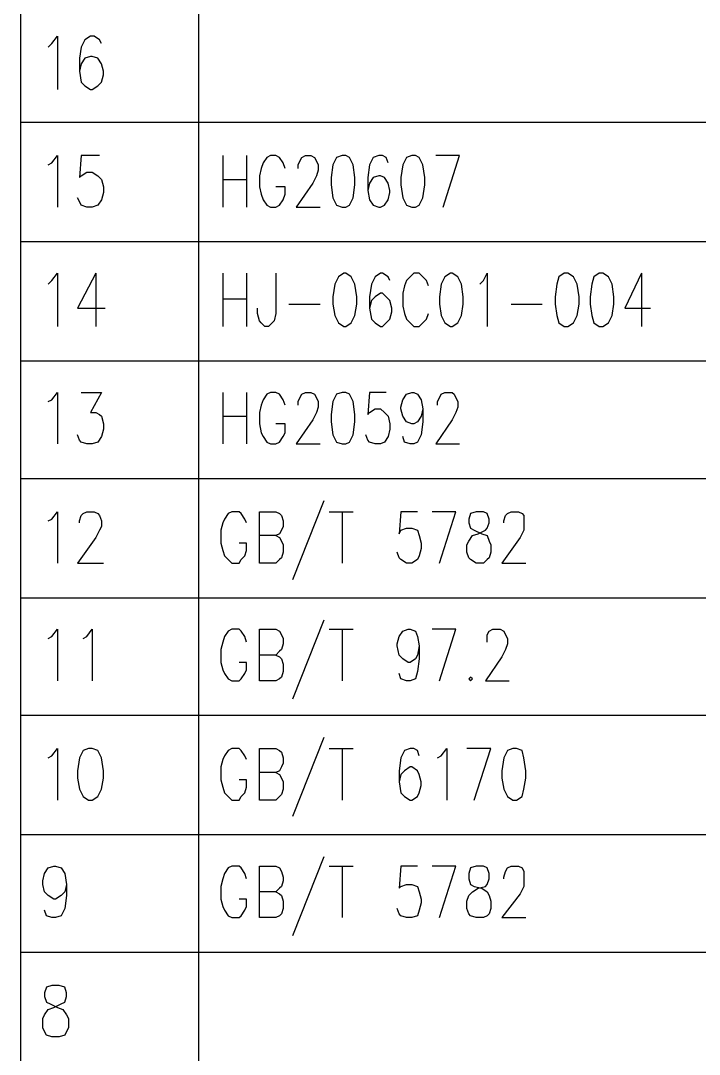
# Model space of a CAD drawing. Extents: x 13.06 to 16.25, y 9.33 to 13.85.
# Drawn here: x 15.2287 to 15.475, y 10.0463 to 10.4217 of the extents above; entities that cross this region are included whole.
import ezdxf

# ---------------------------------------------------------------- set-up
doc = ezdxf.new("R2010")
doc.units = 0
doc.header["$MEASUREMENT"] = 0
doc.linetypes.add('AUSGEZOGEN', pattern=[0])
doc.layers.get('0').update_dxf_attribs({"linetype": 'AUSGEZOGEN'})

msp = doc.modelspace()

# ---------------------------------------------------------------- linework, layer by layer
for points in [[(15.22867, 10.38467), (15.22867, 10.42733)], [(15.29333, 10.38467), (15.29333, 10.42733)], [(15.23867, 10.412), (15.24, 10.41333), (15.24, 10.41333), (15.242, 10.416), (15.242, 10.416), (15.242, 10.39667)], [(15.258, 10.41333), (15.25733, 10.41467), (15.25733, 10.41467), (15.25533, 10.416), (15.25533, 10.416), (15.254, 10.416), (15.254, 10.416), (15.252, 10.41467), (15.252, 10.41467), (15.25067, 10.412), (15.25067, 10.412), (15.25, 10.408), (15.25, 10.408), (15.25, 10.40333), (15.25, 10.40333), (15.25067, 10.39933), (15.25067, 10.39933), (15.252, 10.398), (15.252, 10.398), (15.254, 10.39667), (15.254, 10.39667), (15.25467, 10.39667), (15.25467, 10.39667), (15.25667, 10.398), (15.25667, 10.398), (15.258, 10.39933), (15.258, 10.39933), (15.25867, 10.402), (15.25867, 10.402), (15.25867, 10.40333), (15.25867, 10.40333), (15.258, 10.406), (15.258, 10.406), (15.25667, 10.408), (15.25667, 10.408), (15.25467, 10.40867), (15.25467, 10.40867), (15.254, 10.40867), (15.254, 10.40867), (15.252, 10.408), (15.252, 10.408), (15.25067, 10.406), (15.25067, 10.406), (15.25, 10.40333)], [(16.19667, 10.38467), (15.22867, 10.38467)], [(15.22867, 10.34133), (15.22867, 10.38467)], [(15.29333, 10.34133), (15.29333, 10.38467)], [(15.23867, 10.36933), (15.24, 10.37), (15.24, 10.37), (15.242, 10.37267), (15.242, 10.37267), (15.242, 10.354)], [(15.25733, 10.37267), (15.25067, 10.37267), (15.25067, 10.37267), (15.25, 10.36467), (15.25, 10.36467), (15.25067, 10.36533), (15.25067, 10.36533), (15.25267, 10.36667), (15.25267, 10.36667), (15.25467, 10.36667), (15.25467, 10.36667), (15.25667, 10.36533), (15.25667, 10.36533), (15.258, 10.364), (15.258, 10.364), (15.25867, 10.36133), (15.25867, 10.36133), (15.25867, 10.35933), (15.25867, 10.35933), (15.258, 10.35667), (15.258, 10.35667), (15.25667, 10.35467), (15.25667, 10.35467), (15.25467, 10.354), (15.25467, 10.354), (15.25267, 10.354), (15.25267, 10.354), (15.25067, 10.35467), (15.25067, 10.35467), (15.25, 10.356), (15.25, 10.356), (15.24933, 10.35733)], [(15.302, 10.37267), (15.302, 10.354)], [(15.31067, 10.37267), (15.31067, 10.354)], [(15.32467, 10.368), (15.324, 10.37), (15.324, 10.37), (15.32267, 10.372), (15.32267, 10.372), (15.32133, 10.37267), (15.32133, 10.37267), (15.31933, 10.37267), (15.31933, 10.37267), (15.318, 10.372), (15.318, 10.372), (15.31667, 10.37), (15.31667, 10.37), (15.316, 10.368), (15.316, 10.368), (15.31533, 10.36533), (15.31533, 10.36533), (15.31533, 10.36133), (15.31533, 10.36133), (15.316, 10.35867), (15.316, 10.35867), (15.31667, 10.35667), (15.31667, 10.35667), (15.318, 10.35467), (15.318, 10.35467), (15.31933, 10.354), (15.31933, 10.354), (15.32133, 10.354), (15.32133, 10.354), (15.32267, 10.35467), (15.32267, 10.35467), (15.324, 10.35667), (15.324, 10.35667), (15.32467, 10.35867), (15.32467, 10.35867), (15.32467, 10.36133), (15.32467, 10.36133), (15.32133, 10.36133)], [(15.32933, 10.368), (15.32933, 10.36933), (15.32933, 10.36933), (15.33, 10.37067), (15.33, 10.37067), (15.33067, 10.372), (15.33067, 10.372), (15.332, 10.37267), (15.332, 10.37267), (15.334, 10.37267), (15.334, 10.37267), (15.33533, 10.372), (15.33533, 10.372), (15.336, 10.37067), (15.336, 10.37067), (15.33667, 10.36933), (15.33667, 10.36933), (15.33667, 10.36733), (15.33667, 10.36733), (15.336, 10.36533), (15.336, 10.36533), (15.33467, 10.36267), (15.33467, 10.36267), (15.32867, 10.354), (15.32867, 10.354), (15.33733, 10.354)], [(15.34533, 10.37267), (15.34333, 10.372), (15.34333, 10.372), (15.342, 10.36933), (15.342, 10.36933), (15.34133, 10.36467), (15.34133, 10.36467), (15.34133, 10.362), (15.34133, 10.362), (15.342, 10.35733), (15.342, 10.35733), (15.34333, 10.35467), (15.34333, 10.35467), (15.34533, 10.354), (15.34533, 10.354), (15.34667, 10.354), (15.34667, 10.354), (15.348, 10.35467), (15.348, 10.35467), (15.34933, 10.35733), (15.34933, 10.35733), (15.35, 10.362), (15.35, 10.362), (15.35, 10.36467), (15.35, 10.36467), (15.34933, 10.36933), (15.34933, 10.36933), (15.348, 10.372), (15.348, 10.372), (15.34667, 10.37267), (15.34667, 10.37267), (15.34533, 10.37267), (15.34533, 10.37267)], [(15.362, 10.37), (15.36133, 10.372), (15.36133, 10.372), (15.36, 10.37267), (15.36, 10.37267), (15.35867, 10.37267), (15.35867, 10.37267), (15.35667, 10.372), (15.35667, 10.372), (15.35533, 10.36933), (15.35533, 10.36933), (15.35467, 10.36467), (15.35467, 10.36467), (15.35467, 10.36), (15.35467, 10.36), (15.35533, 10.35667), (15.35533, 10.35667), (15.35667, 10.35467), (15.35667, 10.35467), (15.35867, 10.354), (15.35867, 10.354), (15.35933, 10.354), (15.35933, 10.354), (15.36067, 10.35467), (15.36067, 10.35467), (15.362, 10.35667), (15.362, 10.35667), (15.36267, 10.35933), (15.36267, 10.35933), (15.36267, 10.36), (15.36267, 10.36), (15.362, 10.36267), (15.362, 10.36267), (15.36067, 10.36467), (15.36067, 10.36467), (15.35933, 10.36533), (15.35933, 10.36533), (15.35867, 10.36533), (15.35867, 10.36533), (15.35667, 10.36467), (15.35667, 10.36467), (15.35533, 10.36267), (15.35533, 10.36267), (15.35467, 10.36)], [(15.37067, 10.37267), (15.36867, 10.372), (15.36867, 10.372), (15.36733, 10.36933), (15.36733, 10.36933), (15.36667, 10.36467), (15.36667, 10.36467), (15.36667, 10.362), (15.36667, 10.362), (15.36733, 10.35733), (15.36733, 10.35733), (15.36867, 10.35467), (15.36867, 10.35467), (15.37067, 10.354), (15.37067, 10.354), (15.372, 10.354), (15.372, 10.354), (15.37333, 10.35467), (15.37333, 10.35467), (15.37467, 10.35733), (15.37467, 10.35733), (15.37533, 10.362), (15.37533, 10.362), (15.37533, 10.36467), (15.37533, 10.36467), (15.37467, 10.36933), (15.37467, 10.36933), (15.37333, 10.372), (15.37333, 10.372), (15.372, 10.37267), (15.372, 10.37267), (15.37067, 10.37267), (15.37067, 10.37267)], [(15.382, 10.354), (15.388, 10.37267), (15.388, 10.37267), (15.37933, 10.37267)], [(15.302, 10.364), (15.31067, 10.364)], [(16.19667, 10.34133), (15.22867, 10.34133)], [(15.22867, 10.298), (15.22867, 10.34133)], [(15.29333, 10.298), (15.29333, 10.34133)], [(15.23867, 10.326), (15.24, 10.32733), (15.24, 10.32733), (15.242, 10.33), (15.242, 10.33), (15.242, 10.31067)], [(15.256, 10.33), (15.24933, 10.31733), (15.24933, 10.31733), (15.25933, 10.31733)], [(15.256, 10.33), (15.256, 10.31067)], [(15.302, 10.33), (15.302, 10.31067)], [(15.31067, 10.33), (15.31067, 10.31067)], [(15.32133, 10.33), (15.32133, 10.31533), (15.32133, 10.31533), (15.32067, 10.31267), (15.32067, 10.31267), (15.32, 10.312), (15.32, 10.312), (15.31867, 10.31067), (15.31867, 10.31067), (15.31733, 10.31067), (15.31733, 10.31067), (15.316, 10.312), (15.316, 10.312), (15.31533, 10.31267), (15.31533, 10.31267), (15.31467, 10.31533), (15.31467, 10.31533), (15.31467, 10.31733)], [(15.346, 10.33), (15.344, 10.32867), (15.344, 10.32867), (15.34267, 10.326), (15.34267, 10.326), (15.342, 10.32133), (15.342, 10.32133), (15.342, 10.31867), (15.342, 10.31867), (15.34267, 10.31467), (15.34267, 10.31467), (15.344, 10.312), (15.344, 10.312), (15.346, 10.31067), (15.346, 10.31067), (15.34667, 10.31067), (15.34667, 10.31067), (15.34867, 10.312), (15.34867, 10.312), (15.35, 10.31467), (15.35, 10.31467), (15.35067, 10.31867), (15.35067, 10.31867), (15.35067, 10.32133), (15.35067, 10.32133), (15.35, 10.326), (15.35, 10.326), (15.34867, 10.32867), (15.34867, 10.32867), (15.34667, 10.33), (15.34667, 10.33), (15.346, 10.33), (15.346, 10.33)], [(15.36267, 10.32733), (15.362, 10.32867), (15.362, 10.32867), (15.36, 10.33), (15.36, 10.33), (15.35933, 10.33), (15.35933, 10.33), (15.35733, 10.32867), (15.35733, 10.32867), (15.356, 10.326), (15.356, 10.326), (15.35533, 10.32133), (15.35533, 10.32133), (15.35533, 10.31733), (15.35533, 10.31733), (15.356, 10.31333), (15.356, 10.31333), (15.35733, 10.312), (15.35733, 10.312), (15.35933, 10.31067), (15.35933, 10.31067), (15.36, 10.31067), (15.36, 10.31067), (15.36133, 10.312), (15.36133, 10.312), (15.36267, 10.31333), (15.36267, 10.31333), (15.36333, 10.316), (15.36333, 10.316), (15.36333, 10.31733), (15.36333, 10.31733), (15.36267, 10.32), (15.36267, 10.32), (15.36133, 10.32133), (15.36133, 10.32133), (15.36, 10.32267), (15.36, 10.32267), (15.35933, 10.32267), (15.35933, 10.32267), (15.35733, 10.32133), (15.35733, 10.32133), (15.356, 10.32), (15.356, 10.32), (15.35533, 10.31733)], [(15.37667, 10.32533), (15.376, 10.32733), (15.376, 10.32733), (15.37467, 10.32867), (15.37467, 10.32867), (15.37333, 10.33), (15.37333, 10.33), (15.37133, 10.33), (15.37133, 10.33), (15.37, 10.32867), (15.37, 10.32867), (15.36867, 10.32733), (15.36867, 10.32733), (15.368, 10.32533), (15.368, 10.32533), (15.36733, 10.32267), (15.36733, 10.32267), (15.36733, 10.318), (15.36733, 10.318), (15.368, 10.31533), (15.368, 10.31533), (15.36867, 10.31333), (15.36867, 10.31333), (15.37, 10.312), (15.37, 10.312), (15.37133, 10.31067), (15.37133, 10.31067), (15.37333, 10.31067), (15.37333, 10.31067), (15.37467, 10.312), (15.37467, 10.312), (15.376, 10.31333), (15.376, 10.31333), (15.37667, 10.31533)], [(15.38467, 10.33), (15.38267, 10.32867), (15.38267, 10.32867), (15.38133, 10.326), (15.38133, 10.326), (15.38067, 10.32133), (15.38067, 10.32133), (15.38067, 10.31867), (15.38067, 10.31867), (15.38133, 10.31467), (15.38133, 10.31467), (15.38267, 10.312), (15.38267, 10.312), (15.38467, 10.31067), (15.38467, 10.31067), (15.38533, 10.31067), (15.38533, 10.31067), (15.38733, 10.312), (15.38733, 10.312), (15.38867, 10.31467), (15.38867, 10.31467), (15.38933, 10.31867), (15.38933, 10.31867), (15.38933, 10.32133), (15.38933, 10.32133), (15.38867, 10.326), (15.38867, 10.326), (15.38733, 10.32867), (15.38733, 10.32867), (15.38533, 10.33), (15.38533, 10.33), (15.38467, 10.33), (15.38467, 10.33)], [(15.39533, 10.326), (15.39667, 10.32733), (15.39667, 10.32733), (15.398, 10.33), (15.398, 10.33), (15.398, 10.31067)], [(15.426, 10.33), (15.424, 10.32867), (15.424, 10.32867), (15.42333, 10.326), (15.42333, 10.326), (15.42267, 10.32133), (15.42267, 10.32133), (15.42267, 10.31867), (15.42267, 10.31867), (15.42333, 10.31467), (15.42333, 10.31467), (15.424, 10.312), (15.424, 10.312), (15.426, 10.31067), (15.426, 10.31067), (15.42733, 10.31067), (15.42733, 10.31067), (15.42933, 10.312), (15.42933, 10.312), (15.43067, 10.31467), (15.43067, 10.31467), (15.43133, 10.31867), (15.43133, 10.31867), (15.43133, 10.32133), (15.43133, 10.32133), (15.43067, 10.326), (15.43067, 10.326), (15.42933, 10.32867), (15.42933, 10.32867), (15.42733, 10.33), (15.42733, 10.33), (15.426, 10.33), (15.426, 10.33)], [(15.43867, 10.33), (15.43667, 10.32867), (15.43667, 10.32867), (15.436, 10.326), (15.436, 10.326), (15.43533, 10.32133), (15.43533, 10.32133), (15.43533, 10.31867), (15.43533, 10.31867), (15.436, 10.31467), (15.436, 10.31467), (15.43667, 10.312), (15.43667, 10.312), (15.43867, 10.31067), (15.43867, 10.31067), (15.44, 10.31067), (15.44, 10.31067), (15.442, 10.312), (15.442, 10.312), (15.44333, 10.31467), (15.44333, 10.31467), (15.444, 10.31867), (15.444, 10.31867), (15.444, 10.32133), (15.444, 10.32133), (15.44333, 10.326), (15.44333, 10.326), (15.442, 10.32867), (15.442, 10.32867), (15.44, 10.33), (15.44, 10.33), (15.43867, 10.33), (15.43867, 10.33)], [(15.454, 10.33), (15.448, 10.31733), (15.448, 10.31733), (15.45733, 10.31733)], [(15.454, 10.33), (15.454, 10.31067)], [(15.302, 10.32067), (15.31067, 10.32067)], [(15.326, 10.31867), (15.33733, 10.31867)], [(15.40667, 10.31867), (15.418, 10.31867)], [(16.19667, 10.298), (15.22867, 10.298)], [(15.22867, 10.25533), (15.22867, 10.298)], [(15.29333, 10.25533), (15.29333, 10.298)], [(15.23867, 10.28333), (15.24, 10.284), (15.24, 10.284), (15.242, 10.28667), (15.242, 10.28667), (15.242, 10.268)], [(15.25067, 10.28667), (15.258, 10.28667), (15.258, 10.28667), (15.254, 10.27933), (15.254, 10.27933), (15.256, 10.27933), (15.256, 10.27933), (15.25733, 10.27867), (15.25733, 10.27867), (15.258, 10.278), (15.258, 10.278), (15.25867, 10.27533), (15.25867, 10.27533), (15.25867, 10.27333), (15.25867, 10.27333), (15.258, 10.27067), (15.258, 10.27067), (15.25667, 10.26867), (15.25667, 10.26867), (15.25467, 10.268), (15.25467, 10.268), (15.25267, 10.268), (15.25267, 10.268), (15.25067, 10.26867), (15.25067, 10.26867), (15.25, 10.26933), (15.25, 10.26933), (15.24933, 10.27133)], [(15.302, 10.28667), (15.302, 10.268)], [(15.31067, 10.28667), (15.31067, 10.268)], [(15.32467, 10.282), (15.324, 10.284), (15.324, 10.284), (15.32267, 10.286), (15.32267, 10.286), (15.32133, 10.28667), (15.32133, 10.28667), (15.31933, 10.28667), (15.31933, 10.28667), (15.318, 10.286), (15.318, 10.286), (15.31667, 10.284), (15.31667, 10.284), (15.316, 10.282), (15.316, 10.282), (15.31533, 10.27933), (15.31533, 10.27933), (15.31533, 10.27533), (15.31533, 10.27533), (15.316, 10.272), (15.316, 10.272), (15.31667, 10.27067), (15.31667, 10.27067), (15.318, 10.26867), (15.318, 10.26867), (15.31933, 10.268), (15.31933, 10.268), (15.32133, 10.268), (15.32133, 10.268), (15.32267, 10.26867), (15.32267, 10.26867), (15.324, 10.27067), (15.324, 10.27067), (15.32467, 10.272), (15.32467, 10.272), (15.32467, 10.27533), (15.32467, 10.27533), (15.32133, 10.27533)], [(15.32933, 10.282), (15.32933, 10.28333), (15.32933, 10.28333), (15.33, 10.28467), (15.33, 10.28467), (15.33067, 10.286), (15.33067, 10.286), (15.332, 10.28667), (15.332, 10.28667), (15.334, 10.28667), (15.334, 10.28667), (15.33533, 10.286), (15.33533, 10.286), (15.336, 10.28467), (15.336, 10.28467), (15.33667, 10.28333), (15.33667, 10.28333), (15.33667, 10.28133), (15.33667, 10.28133), (15.336, 10.27933), (15.336, 10.27933), (15.33467, 10.27667), (15.33467, 10.27667), (15.32867, 10.268), (15.32867, 10.268), (15.33733, 10.268)], [(15.34533, 10.28667), (15.34333, 10.286), (15.34333, 10.286), (15.342, 10.28333), (15.342, 10.28333), (15.34133, 10.27867), (15.34133, 10.27867), (15.34133, 10.276), (15.34133, 10.276), (15.342, 10.27133), (15.342, 10.27133), (15.34333, 10.26867), (15.34333, 10.26867), (15.34533, 10.268), (15.34533, 10.268), (15.34667, 10.268), (15.34667, 10.268), (15.348, 10.26867), (15.348, 10.26867), (15.34933, 10.27133), (15.34933, 10.27133), (15.35, 10.276), (15.35, 10.276), (15.35, 10.27867), (15.35, 10.27867), (15.34933, 10.28333), (15.34933, 10.28333), (15.348, 10.286), (15.348, 10.286), (15.34667, 10.28667), (15.34667, 10.28667), (15.34533, 10.28667), (15.34533, 10.28667)], [(15.36133, 10.28667), (15.35533, 10.28667), (15.35533, 10.28667), (15.35467, 10.27867), (15.35467, 10.27867), (15.35533, 10.27933), (15.35533, 10.27933), (15.35733, 10.28067), (15.35733, 10.28067), (15.35933, 10.28067), (15.35933, 10.28067), (15.36067, 10.27933), (15.36067, 10.27933), (15.362, 10.278), (15.362, 10.278), (15.36267, 10.27533), (15.36267, 10.27533), (15.36267, 10.27333), (15.36267, 10.27333), (15.362, 10.27067), (15.362, 10.27067), (15.36067, 10.26867), (15.36067, 10.26867), (15.35933, 10.268), (15.35933, 10.268), (15.35733, 10.268), (15.35733, 10.268), (15.35533, 10.26867), (15.35533, 10.26867), (15.35467, 10.26933), (15.35467, 10.26933), (15.354, 10.27133)], [(15.37467, 10.28067), (15.374, 10.278), (15.374, 10.278), (15.37267, 10.276), (15.37267, 10.276), (15.37133, 10.27533), (15.37133, 10.27533), (15.37067, 10.27533), (15.37067, 10.27533), (15.36867, 10.276), (15.36867, 10.276), (15.36733, 10.278), (15.36733, 10.278), (15.36667, 10.28067), (15.36667, 10.28067), (15.36667, 10.28133), (15.36667, 10.28133), (15.36733, 10.284), (15.36733, 10.284), (15.36867, 10.286), (15.36867, 10.286), (15.37067, 10.28667), (15.37067, 10.28667), (15.37133, 10.28667), (15.37133, 10.28667), (15.37267, 10.286), (15.37267, 10.286), (15.374, 10.284), (15.374, 10.284), (15.37467, 10.28067), (15.37467, 10.28067), (15.37467, 10.276), (15.37467, 10.276), (15.374, 10.27133), (15.374, 10.27133), (15.37267, 10.26867), (15.37267, 10.26867), (15.37133, 10.268), (15.37133, 10.268), (15.37, 10.268), (15.37, 10.268), (15.368, 10.26867), (15.368, 10.26867), (15.36733, 10.27067)], [(15.38, 10.282), (15.38, 10.28333), (15.38, 10.28333), (15.38067, 10.28467), (15.38067, 10.28467), (15.38133, 10.286), (15.38133, 10.286), (15.38267, 10.28667), (15.38267, 10.28667), (15.38533, 10.28667), (15.38533, 10.28667), (15.386, 10.286), (15.386, 10.286), (15.38667, 10.28467), (15.38667, 10.28467), (15.38733, 10.28333), (15.38733, 10.28333), (15.38733, 10.28133), (15.38733, 10.28133), (15.38667, 10.27933), (15.38667, 10.27933), (15.38533, 10.27667), (15.38533, 10.27667), (15.37933, 10.268), (15.37933, 10.268), (15.388, 10.268)], [(15.302, 10.278), (15.31067, 10.278)], [(16.19667, 10.25533), (15.22867, 10.25533)], [(15.22867, 10.212), (15.22867, 10.25533)], [(15.29333, 10.212), (15.29333, 10.25533)], [(15.33867, 10.24733), (15.32733, 10.21867)], [(15.23867, 10.24), (15.24, 10.24067), (15.24, 10.24067), (15.242, 10.24333), (15.242, 10.24333), (15.242, 10.22467)], [(15.25, 10.23933), (15.25, 10.24), (15.25, 10.24), (15.25067, 10.242), (15.25067, 10.242), (15.25133, 10.24267), (15.25133, 10.24267), (15.25267, 10.24333), (15.25267, 10.24333), (15.25533, 10.24333), (15.25533, 10.24333), (15.25667, 10.24267), (15.25667, 10.24267), (15.25733, 10.242), (15.25733, 10.242), (15.258, 10.24), (15.258, 10.24), (15.258, 10.238), (15.258, 10.238), (15.25733, 10.23667), (15.25733, 10.23667), (15.256, 10.234), (15.256, 10.234), (15.24933, 10.22467), (15.24933, 10.22467), (15.25867, 10.22467)], [(15.31067, 10.23933), (15.31, 10.24067), (15.31, 10.24067), (15.30867, 10.24267), (15.30867, 10.24267), (15.308, 10.24333), (15.308, 10.24333), (15.30533, 10.24333), (15.30533, 10.24333), (15.304, 10.24267), (15.304, 10.24267), (15.30267, 10.24067), (15.30267, 10.24067), (15.302, 10.23933), (15.302, 10.23933), (15.30133, 10.23667), (15.30133, 10.23667), (15.30133, 10.232), (15.30133, 10.232), (15.302, 10.22933), (15.302, 10.22933), (15.30267, 10.22733), (15.30267, 10.22733), (15.304, 10.226), (15.304, 10.226), (15.30533, 10.22467), (15.30533, 10.22467), (15.308, 10.22467), (15.308, 10.22467), (15.30867, 10.226), (15.30867, 10.226), (15.31, 10.22733), (15.31, 10.22733), (15.31067, 10.22933), (15.31067, 10.22933), (15.31067, 10.232), (15.31067, 10.232), (15.308, 10.232)], [(15.31533, 10.22467), (15.31533, 10.24333), (15.31533, 10.24333), (15.32133, 10.24333), (15.32133, 10.24333), (15.32267, 10.24267), (15.32267, 10.24267), (15.32333, 10.242), (15.32333, 10.242), (15.324, 10.24), (15.324, 10.24), (15.324, 10.238), (15.324, 10.238), (15.32333, 10.23667), (15.32333, 10.23667), (15.32267, 10.23533), (15.32267, 10.23533), (15.32133, 10.23467), (15.32133, 10.23467), (15.31533, 10.23467)], [(15.34067, 10.24333), (15.34933, 10.24333)], [(15.34533, 10.24333), (15.34533, 10.22467)], [(15.37267, 10.24333), (15.36667, 10.24333), (15.36667, 10.24333), (15.366, 10.23533), (15.366, 10.23533), (15.36667, 10.23667), (15.36667, 10.23667), (15.36867, 10.23733), (15.36867, 10.23733), (15.37067, 10.23733), (15.37067, 10.23733), (15.37267, 10.23667), (15.37267, 10.23667), (15.37333, 10.23467), (15.37333, 10.23467), (15.374, 10.232), (15.374, 10.232), (15.374, 10.23), (15.374, 10.23), (15.37333, 10.22733), (15.37333, 10.22733), (15.37267, 10.226), (15.37267, 10.226), (15.37067, 10.22467), (15.37067, 10.22467), (15.36867, 10.22467), (15.36867, 10.22467), (15.36667, 10.226), (15.36667, 10.226), (15.366, 10.22667), (15.366, 10.22667), (15.36533, 10.22867)], [(15.38067, 10.22467), (15.38667, 10.24333), (15.38667, 10.24333), (15.378, 10.24333)], [(15.394, 10.24333), (15.392, 10.24267), (15.392, 10.24267), (15.39133, 10.24067), (15.39133, 10.24067), (15.39133, 10.23933), (15.39133, 10.23933), (15.392, 10.23733), (15.392, 10.23733), (15.39333, 10.23667), (15.39333, 10.23667), (15.396, 10.23533), (15.396, 10.23533), (15.398, 10.23467), (15.398, 10.23467), (15.39867, 10.23267), (15.39867, 10.23267), (15.39933, 10.23133), (15.39933, 10.23133), (15.39933, 10.22867), (15.39933, 10.22867), (15.39867, 10.22667), (15.39867, 10.22667), (15.398, 10.226), (15.398, 10.226), (15.39667, 10.22467), (15.39667, 10.22467), (15.394, 10.22467), (15.394, 10.22467), (15.392, 10.226), (15.392, 10.226), (15.39133, 10.22667), (15.39133, 10.22667), (15.39067, 10.22867), (15.39067, 10.22867), (15.39067, 10.23133), (15.39067, 10.23133), (15.39133, 10.23267), (15.39133, 10.23267), (15.39267, 10.23467), (15.39267, 10.23467), (15.39467, 10.23533), (15.39467, 10.23533), (15.39733, 10.23667), (15.39733, 10.23667), (15.398, 10.23733), (15.398, 10.23733), (15.39867, 10.23933), (15.39867, 10.23933), (15.39867, 10.24067), (15.39867, 10.24067), (15.398, 10.24267), (15.398, 10.24267), (15.39667, 10.24333), (15.39667, 10.24333), (15.394, 10.24333), (15.394, 10.24333)], [(15.404, 10.23933), (15.404, 10.24), (15.404, 10.24), (15.40467, 10.242), (15.40467, 10.242), (15.40533, 10.24267), (15.40533, 10.24267), (15.40667, 10.24333), (15.40667, 10.24333), (15.40933, 10.24333), (15.40933, 10.24333), (15.41067, 10.24267), (15.41067, 10.24267), (15.41133, 10.242), (15.41133, 10.242), (15.41133, 10.23667), (15.41133, 10.23667), (15.41, 10.234), (15.41, 10.234), (15.40333, 10.22467), (15.40333, 10.22467), (15.412, 10.22467)], [(15.32133, 10.23467), (15.32267, 10.234), (15.32267, 10.234), (15.32333, 10.23267), (15.32333, 10.23267), (15.324, 10.23133), (15.324, 10.23133), (15.324, 10.22867), (15.324, 10.22867), (15.32333, 10.22667), (15.32333, 10.22667), (15.32267, 10.226), (15.32267, 10.226), (15.32133, 10.22467), (15.32133, 10.22467), (15.31533, 10.22467)], [(16.19667, 10.212), (15.22867, 10.212)], [(15.22867, 10.16933), (15.22867, 10.212)], [(15.29333, 10.16933), (15.29333, 10.212)], [(15.33867, 10.204), (15.32733, 10.17533)], [(15.23867, 10.19733), (15.24, 10.198), (15.24, 10.198), (15.242, 10.20067), (15.242, 10.20067), (15.242, 10.182)], [(15.25133, 10.19733), (15.25267, 10.198), (15.25267, 10.198), (15.25467, 10.20067), (15.25467, 10.20067), (15.25467, 10.182)], [(15.31067, 10.196), (15.31, 10.198), (15.31, 10.198), (15.30867, 10.2), (15.30867, 10.2), (15.308, 10.20067), (15.308, 10.20067), (15.30533, 10.20067), (15.30533, 10.20067), (15.304, 10.2), (15.304, 10.2), (15.30267, 10.198), (15.30267, 10.198), (15.302, 10.196), (15.302, 10.196), (15.30133, 10.19333), (15.30133, 10.19333), (15.30133, 10.18867), (15.30133, 10.18867), (15.302, 10.186), (15.302, 10.186), (15.30267, 10.18467), (15.30267, 10.18467), (15.304, 10.18267), (15.304, 10.18267), (15.30533, 10.182), (15.30533, 10.182), (15.308, 10.182), (15.308, 10.182), (15.30867, 10.18267), (15.30867, 10.18267), (15.31, 10.18467), (15.31, 10.18467), (15.31067, 10.186), (15.31067, 10.186), (15.31067, 10.18867), (15.31067, 10.18867), (15.308, 10.18867)], [(15.31533, 10.182), (15.31533, 10.20067), (15.31533, 10.20067), (15.32133, 10.20067), (15.32133, 10.20067), (15.32267, 10.2), (15.32267, 10.2), (15.32333, 10.19867), (15.32333, 10.19867), (15.324, 10.19733), (15.324, 10.19733), (15.324, 10.19533), (15.324, 10.19533), (15.32333, 10.19333), (15.32333, 10.19333), (15.32267, 10.19267), (15.32267, 10.19267), (15.32133, 10.19133), (15.32133, 10.19133), (15.31533, 10.19133)], [(15.34067, 10.20067), (15.34933, 10.20067)], [(15.34533, 10.20067), (15.34533, 10.182)], [(15.37333, 10.19467), (15.37267, 10.19133), (15.37267, 10.19133), (15.372, 10.19), (15.372, 10.19), (15.37, 10.18867), (15.37, 10.18867), (15.36933, 10.18867), (15.36933, 10.18867), (15.36733, 10.19), (15.36733, 10.19), (15.366, 10.19133), (15.366, 10.19133), (15.36533, 10.19467), (15.36533, 10.19467), (15.36533, 10.19533), (15.36533, 10.19533), (15.366, 10.198), (15.366, 10.198), (15.36733, 10.2), (15.36733, 10.2), (15.36933, 10.20067), (15.36933, 10.20067), (15.37, 10.20067), (15.37, 10.20067), (15.372, 10.2), (15.372, 10.2), (15.37267, 10.198), (15.37267, 10.198), (15.37333, 10.19467), (15.37333, 10.19467), (15.37333, 10.19), (15.37333, 10.19), (15.37267, 10.18533), (15.37267, 10.18533), (15.372, 10.18267), (15.372, 10.18267), (15.37, 10.182), (15.37, 10.182), (15.36867, 10.182), (15.36867, 10.182), (15.36667, 10.18267), (15.36667, 10.18267), (15.366, 10.18467)], [(15.38067, 10.182), (15.38667, 10.20067), (15.38667, 10.20067), (15.378, 10.20067)], [(15.398, 10.196), (15.398, 10.19867), (15.398, 10.19867), (15.39867, 10.2), (15.39867, 10.2), (15.4, 10.20067), (15.4, 10.20067), (15.40267, 10.20067), (15.40267, 10.20067), (15.404, 10.2), (15.404, 10.2), (15.40467, 10.19867), (15.40467, 10.19867), (15.40533, 10.19733), (15.40533, 10.19733), (15.40533, 10.19533), (15.40533, 10.19533), (15.40467, 10.19333), (15.40467, 10.19333), (15.40333, 10.19067), (15.40333, 10.19067), (15.39733, 10.182), (15.39733, 10.182), (15.406, 10.182)], [(15.32133, 10.19133), (15.32267, 10.19067), (15.32267, 10.19067), (15.32333, 10.19), (15.32333, 10.19), (15.324, 10.188), (15.324, 10.188), (15.324, 10.18533), (15.324, 10.18533), (15.32333, 10.18333), (15.32333, 10.18333), (15.32267, 10.18267), (15.32267, 10.18267), (15.32133, 10.182), (15.32133, 10.182), (15.31533, 10.182)], [(15.392, 10.18333), (15.39133, 10.18267), (15.39133, 10.18267), (15.392, 10.182), (15.392, 10.182), (15.39267, 10.18267), (15.39267, 10.18267), (15.392, 10.18333), (15.392, 10.18333)], [(16.19667, 10.16933), (15.22867, 10.16933)], [(15.22867, 10.126), (15.22867, 10.16933)], [(15.29333, 10.126), (15.29333, 10.16933)], [(15.33867, 10.16133), (15.32733, 10.13267)], [(15.23867, 10.154), (15.24, 10.15467), (15.24, 10.15467), (15.242, 10.15733), (15.242, 10.15733), (15.242, 10.13867)], [(15.25333, 10.15733), (15.25133, 10.15667), (15.25133, 10.15667), (15.25, 10.154), (15.25, 10.154), (15.24933, 10.14933), (15.24933, 10.14933), (15.24933, 10.14667), (15.24933, 10.14667), (15.25, 10.14267), (15.25, 10.14267), (15.25133, 10.14), (15.25133, 10.14), (15.25333, 10.13867), (15.25333, 10.13867), (15.25467, 10.13867), (15.25467, 10.13867), (15.25667, 10.14), (15.25667, 10.14), (15.258, 10.14267), (15.258, 10.14267), (15.25867, 10.14667), (15.25867, 10.14667), (15.25867, 10.14933), (15.25867, 10.14933), (15.258, 10.154), (15.258, 10.154), (15.25667, 10.15667), (15.25667, 10.15667), (15.25467, 10.15733), (15.25467, 10.15733), (15.25333, 10.15733), (15.25333, 10.15733)], [(15.31067, 10.15333), (15.31, 10.15467), (15.31, 10.15467), (15.30867, 10.15667), (15.30867, 10.15667), (15.308, 10.15733), (15.308, 10.15733), (15.30533, 10.15733), (15.30533, 10.15733), (15.304, 10.15667), (15.304, 10.15667), (15.30267, 10.15467), (15.30267, 10.15467), (15.302, 10.15333), (15.302, 10.15333), (15.30133, 10.15067), (15.30133, 10.15067), (15.30133, 10.146), (15.30133, 10.146), (15.302, 10.14333), (15.302, 10.14333), (15.30267, 10.14133), (15.30267, 10.14133), (15.304, 10.14), (15.304, 10.14), (15.30533, 10.13867), (15.30533, 10.13867), (15.308, 10.13867), (15.308, 10.13867), (15.30867, 10.14), (15.30867, 10.14), (15.31, 10.14133), (15.31, 10.14133), (15.31067, 10.14333), (15.31067, 10.14333), (15.31067, 10.146), (15.31067, 10.146), (15.308, 10.146)], [(15.31533, 10.13867), (15.31533, 10.15733), (15.31533, 10.15733), (15.32133, 10.15733), (15.32133, 10.15733), (15.32267, 10.15667), (15.32267, 10.15667), (15.32333, 10.156), (15.32333, 10.156), (15.324, 10.154), (15.324, 10.154), (15.324, 10.152), (15.324, 10.152), (15.32333, 10.15067), (15.32333, 10.15067), (15.32267, 10.14933), (15.32267, 10.14933), (15.32133, 10.14867), (15.32133, 10.14867), (15.31533, 10.14867)], [(15.34067, 10.15733), (15.34933, 10.15733)], [(15.34533, 10.15733), (15.34533, 10.13867)], [(15.37333, 10.15467), (15.37267, 10.15667), (15.37267, 10.15667), (15.37133, 10.15733), (15.37133, 10.15733), (15.37, 10.15733), (15.37, 10.15733), (15.368, 10.15667), (15.368, 10.15667), (15.36667, 10.154), (15.36667, 10.154), (15.366, 10.14933), (15.366, 10.14933), (15.366, 10.14533), (15.366, 10.14533), (15.36667, 10.14133), (15.36667, 10.14133), (15.368, 10.14), (15.368, 10.14), (15.37, 10.13867), (15.37, 10.13867), (15.37067, 10.13867), (15.37067, 10.13867), (15.37267, 10.14), (15.37267, 10.14), (15.37333, 10.14133), (15.37333, 10.14133), (15.374, 10.144), (15.374, 10.144), (15.374, 10.14533), (15.374, 10.14533), (15.37333, 10.148), (15.37333, 10.148), (15.37267, 10.14933), (15.37267, 10.14933), (15.37067, 10.15067), (15.37067, 10.15067), (15.37, 10.15067), (15.37, 10.15067), (15.368, 10.14933), (15.368, 10.14933), (15.36667, 10.148), (15.36667, 10.148), (15.366, 10.14533)], [(15.38, 10.154), (15.38133, 10.15467), (15.38133, 10.15467), (15.38333, 10.15733), (15.38333, 10.15733), (15.38333, 10.13867)], [(15.39333, 10.13867), (15.39933, 10.15733), (15.39933, 10.15733), (15.39067, 10.15733)], [(15.40733, 10.15733), (15.40533, 10.15667), (15.40533, 10.15667), (15.404, 10.154), (15.404, 10.154), (15.40333, 10.14933), (15.40333, 10.14933), (15.40333, 10.14667), (15.40333, 10.14667), (15.404, 10.14267), (15.404, 10.14267), (15.40533, 10.14), (15.40533, 10.14), (15.40733, 10.13867), (15.40733, 10.13867), (15.40867, 10.13867), (15.40867, 10.13867), (15.41067, 10.14), (15.41067, 10.14), (15.41133, 10.14267), (15.41133, 10.14267), (15.412, 10.14667), (15.412, 10.14667), (15.412, 10.14933), (15.412, 10.14933), (15.41133, 10.154), (15.41133, 10.154), (15.41067, 10.15667), (15.41067, 10.15667), (15.40867, 10.15733), (15.40867, 10.15733), (15.40733, 10.15733), (15.40733, 10.15733)], [(15.32133, 10.14867), (15.32267, 10.148), (15.32267, 10.148), (15.32333, 10.14667), (15.32333, 10.14667), (15.324, 10.14533), (15.324, 10.14533), (15.324, 10.14267), (15.324, 10.14267), (15.32333, 10.14067), (15.32333, 10.14067), (15.32267, 10.14), (15.32267, 10.14), (15.32133, 10.13867), (15.32133, 10.13867), (15.31533, 10.13867)], [(16.19667, 10.126), (15.22867, 10.126)], [(15.22867, 10.08333), (15.22867, 10.126)], [(15.29333, 10.08333), (15.29333, 10.126)], [(15.33867, 10.118), (15.32733, 10.08933)], [(15.24533, 10.108), (15.24467, 10.10533), (15.24467, 10.10533), (15.24333, 10.104), (15.24333, 10.104), (15.24133, 10.10267), (15.24133, 10.10267), (15.24067, 10.10267), (15.24067, 10.10267), (15.23867, 10.104), (15.23867, 10.104), (15.23733, 10.10533), (15.23733, 10.10533), (15.23667, 10.108), (15.23667, 10.108), (15.23667, 10.10933), (15.23667, 10.10933), (15.23733, 10.112), (15.23733, 10.112), (15.23867, 10.114), (15.23867, 10.114), (15.24067, 10.11467), (15.24067, 10.11467), (15.24133, 10.11467), (15.24133, 10.11467), (15.24333, 10.114), (15.24333, 10.114), (15.24467, 10.112), (15.24467, 10.112), (15.24533, 10.108), (15.24533, 10.108), (15.24533, 10.104), (15.24533, 10.104), (15.24467, 10.09933), (15.24467, 10.09933), (15.24333, 10.09667), (15.24333, 10.09667), (15.24133, 10.096), (15.24133, 10.096), (15.24, 10.096), (15.24, 10.096), (15.238, 10.09667), (15.238, 10.09667), (15.23733, 10.09867)], [(15.31067, 10.11), (15.31, 10.112), (15.31, 10.112), (15.30867, 10.114), (15.30867, 10.114), (15.308, 10.11467), (15.308, 10.11467), (15.30533, 10.11467), (15.30533, 10.11467), (15.304, 10.114), (15.304, 10.114), (15.30267, 10.112), (15.30267, 10.112), (15.302, 10.11), (15.302, 10.11), (15.30133, 10.10733), (15.30133, 10.10733), (15.30133, 10.10267), (15.30133, 10.10267), (15.302, 10.1), (15.302, 10.1), (15.30267, 10.09867), (15.30267, 10.09867), (15.304, 10.09667), (15.304, 10.09667), (15.30533, 10.096), (15.30533, 10.096), (15.308, 10.096), (15.308, 10.096), (15.30867, 10.09667), (15.30867, 10.09667), (15.31, 10.09867), (15.31, 10.09867), (15.31067, 10.1), (15.31067, 10.1), (15.31067, 10.10267), (15.31067, 10.10267), (15.308, 10.10267)], [(15.31533, 10.096), (15.31533, 10.11467), (15.31533, 10.11467), (15.32133, 10.11467), (15.32133, 10.11467), (15.32267, 10.114), (15.32267, 10.114), (15.32333, 10.11267), (15.32333, 10.11267), (15.324, 10.11067), (15.324, 10.11067), (15.324, 10.10933), (15.324, 10.10933), (15.32333, 10.10733), (15.32333, 10.10733), (15.32267, 10.10667), (15.32267, 10.10667), (15.32133, 10.10533), (15.32133, 10.10533), (15.31533, 10.10533)], [(15.34067, 10.11467), (15.34933, 10.11467)], [(15.34533, 10.11467), (15.34533, 10.096)], [(15.37267, 10.11467), (15.36667, 10.11467), (15.36667, 10.11467), (15.366, 10.10667), (15.366, 10.10667), (15.36667, 10.10733), (15.36667, 10.10733), (15.36867, 10.108), (15.36867, 10.108), (15.37067, 10.108), (15.37067, 10.108), (15.37267, 10.10733), (15.37267, 10.10733), (15.37333, 10.10533), (15.37333, 10.10533), (15.374, 10.10267), (15.374, 10.10267), (15.374, 10.10133), (15.374, 10.10133), (15.37333, 10.09867), (15.37333, 10.09867), (15.37267, 10.09667), (15.37267, 10.09667), (15.37067, 10.096), (15.37067, 10.096), (15.36867, 10.096), (15.36867, 10.096), (15.36667, 10.09667), (15.36667, 10.09667), (15.366, 10.09733), (15.366, 10.09733), (15.36533, 10.09933)], [(15.38067, 10.096), (15.38667, 10.11467), (15.38667, 10.11467), (15.378, 10.11467)], [(15.394, 10.11467), (15.392, 10.114), (15.392, 10.114), (15.39133, 10.112), (15.39133, 10.112), (15.39133, 10.11), (15.39133, 10.11), (15.392, 10.108), (15.392, 10.108), (15.39333, 10.10733), (15.39333, 10.10733), (15.396, 10.10667), (15.396, 10.10667), (15.398, 10.10533), (15.398, 10.10533), (15.39867, 10.104), (15.39867, 10.104), (15.39933, 10.102), (15.39933, 10.102), (15.39933, 10.09933), (15.39933, 10.09933), (15.39867, 10.09733), (15.39867, 10.09733), (15.398, 10.09667), (15.398, 10.09667), (15.39667, 10.096), (15.39667, 10.096), (15.394, 10.096), (15.394, 10.096), (15.392, 10.09667), (15.392, 10.09667), (15.39133, 10.09733), (15.39133, 10.09733), (15.39067, 10.09933), (15.39067, 10.09933), (15.39067, 10.102), (15.39067, 10.102), (15.39133, 10.104), (15.39133, 10.104), (15.39267, 10.10533), (15.39267, 10.10533), (15.39467, 10.10667), (15.39467, 10.10667), (15.39733, 10.10733), (15.39733, 10.10733), (15.398, 10.108), (15.398, 10.108), (15.39867, 10.11), (15.39867, 10.11), (15.39867, 10.112), (15.39867, 10.112), (15.398, 10.114), (15.398, 10.114), (15.39667, 10.11467), (15.39667, 10.11467), (15.394, 10.11467), (15.394, 10.11467)], [(15.404, 10.11), (15.404, 10.11067), (15.404, 10.11067), (15.40467, 10.11267), (15.40467, 10.11267), (15.40533, 10.114), (15.40533, 10.114), (15.40667, 10.11467), (15.40667, 10.11467), (15.40933, 10.11467), (15.40933, 10.11467), (15.41067, 10.114), (15.41067, 10.114), (15.41133, 10.11267), (15.41133, 10.11267), (15.41133, 10.10733), (15.41133, 10.10733), (15.41, 10.10467), (15.41, 10.10467), (15.40333, 10.096), (15.40333, 10.096), (15.412, 10.096)], [(15.32133, 10.10533), (15.32267, 10.10467), (15.32267, 10.10467), (15.32333, 10.104), (15.32333, 10.104), (15.324, 10.102), (15.324, 10.102), (15.324, 10.09933), (15.324, 10.09933), (15.32333, 10.09733), (15.32333, 10.09733), (15.32267, 10.09667), (15.32267, 10.09667), (15.32133, 10.096), (15.32133, 10.096), (15.31533, 10.096)], [(16.19667, 10.08333), (15.22867, 10.08333)], [(15.22867, 10.04), (15.22867, 10.08333)], [(15.29333, 10.04), (15.29333, 10.08333)], [(15.24, 10.07133), (15.238, 10.07067), (15.238, 10.07067), (15.23733, 10.06867), (15.23733, 10.06867), (15.23733, 10.06733), (15.23733, 10.06733), (15.238, 10.06533), (15.238, 10.06533), (15.23933, 10.06467), (15.23933, 10.06467), (15.242, 10.06333), (15.242, 10.06333), (15.244, 10.06267), (15.244, 10.06267), (15.24533, 10.06067), (15.24533, 10.06067), (15.246, 10.05933), (15.246, 10.05933), (15.246, 10.056), (15.246, 10.056), (15.24533, 10.05467), (15.24533, 10.05467), (15.24467, 10.05333), (15.24467, 10.05333), (15.24267, 10.05267), (15.24267, 10.05267), (15.24, 10.05267), (15.24, 10.05267), (15.238, 10.05333), (15.238, 10.05333), (15.23733, 10.05467), (15.23733, 10.05467), (15.23667, 10.056), (15.23667, 10.056), (15.23667, 10.05933), (15.23667, 10.05933), (15.23733, 10.06067), (15.23733, 10.06067), (15.23867, 10.06267), (15.23867, 10.06267), (15.24067, 10.06333), (15.24067, 10.06333), (15.24333, 10.06467), (15.24333, 10.06467), (15.24467, 10.06533), (15.24467, 10.06533), (15.24533, 10.06733), (15.24533, 10.06733), (15.24533, 10.06867), (15.24533, 10.06867), (15.24467, 10.07067), (15.24467, 10.07067), (15.24267, 10.07133), (15.24267, 10.07133), (15.24, 10.07133), (15.24, 10.07133)]]:
    msp.add_lwpolyline(points)

doc.saveas('drawing.dxf')
